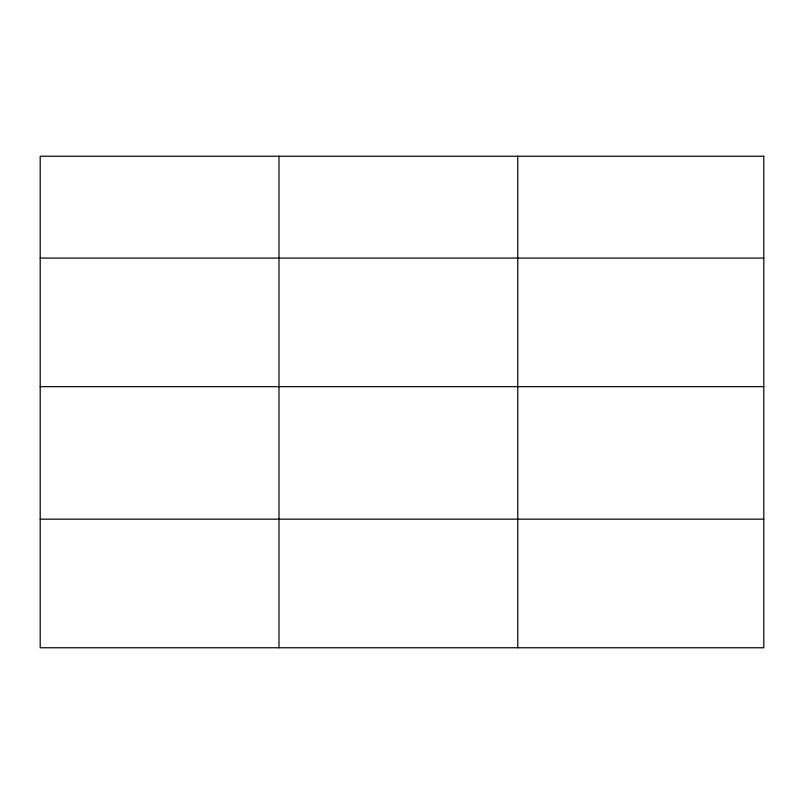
<?xml version="1.0" encoding="UTF-8"?>
<svg xmlns="http://www.w3.org/2000/svg" width="804" height="804" viewBox="0 0 804 804"><rect width="100%" height="100%" fill="white"/><g stroke="black" fill="none" stroke-linecap="round" stroke-linejoin="round"><path stroke-width="1.21" d="M40.2 258.084L763.8 258.084M40.2 386.674L763.8 386.674M40.2 519.163L763.8 519.163M517.776 156.237L517.776 647.763M278.988 156.237L278.988 647.763M763.8 156.237L40.2 156.237L40.2 647.763L763.8 647.763L763.8 156.237"/></g></svg>
